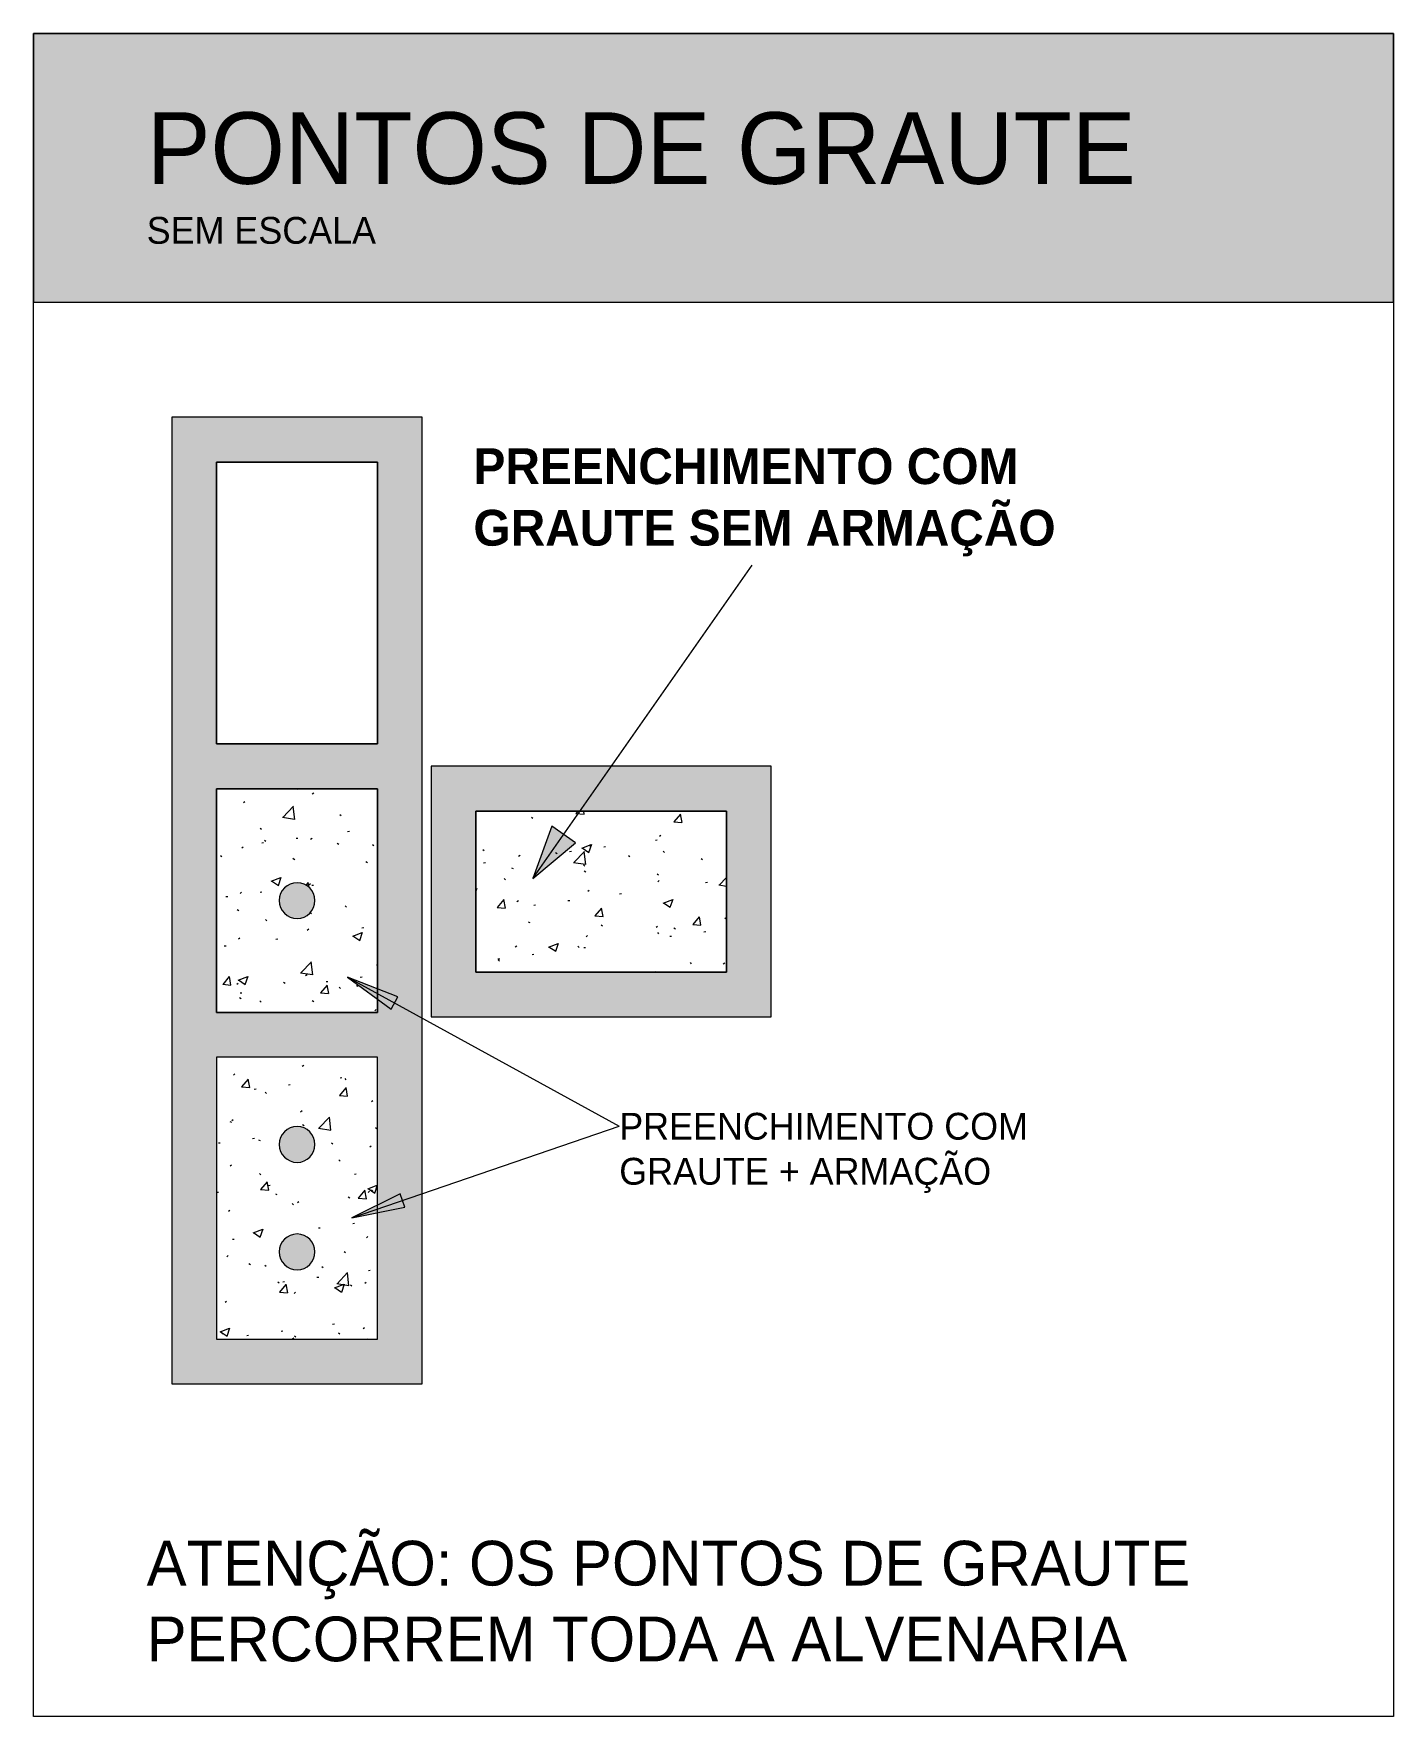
# Model space of a CAD drawing. Header units: centimetres. Extents: x 170 to 13828, y -2277 to 8860.
# Drawn here: x 4240.5 to 4316.5, y 141.1 to 235.1 of the extents above; entities that cross this region are included whole.
import ezdxf

# ---------------------------------------------------------------- set-up
doc = ezdxf.new("R2010")
doc.units = ezdxf.units.CM
for name, color, linetype, lineweight in [('A-DETL-GENF', 7, 'Continuous', 9), ('A-DETL-THIN', 7, 'Continuous', 9), ('G-ANNO-TEXT', 7, 'Continuous', 9)]:
    doc.layers.add(name, color=color, linetype=linetype, lineweight=lineweight)
for name, color, linetype, lineweight, true_color in [('A-DETL-GENF-1', 9, 'Continuous', 9, 0xc0c0c0), ('A-DETL-GENF-3', 1, 'Continuous', 9, 0xff0000), ('A-DETL-GENF-4', 3, 'Continuous', 9, 0x00ff00), ('A-DETL-GENF-5', 11, 'Continuous', 9, 0xff8080)]:
    doc.layers.add(name, color=color, linetype=linetype, lineweight=lineweight, true_color=true_color)
doc.styles.add('Bahnschrift_6', font='', dxfattribs={"height": 1.5})
doc.styles.add('Bahnschrift_7', font='', dxfattribs={"height": 2.5})
doc.styles.add('Bahnschrift_8', font='', dxfattribs={"height": 4})
doc.styles.add('Bahnschrift_B', font='', dxfattribs={"height": 2})
doc.styles.get('Bahnschrift_6').set_extended_font_data('Bahnschrift')
doc.styles.get('Bahnschrift_7').set_extended_font_data('Bahnschrift')
doc.styles.get('Bahnschrift_8').set_extended_font_data('Bahnschrift')
doc.styles.get('Bahnschrift_B').set_extended_font_data('Bahnschrift', bold=True)
pattern_1 = [(50, (4268.5495, 0), (5.46546, -0.47795), [0.5715, -6.287]), (355, (4268.5495, 0), (-1.05745, 5.73197), [0.4572, -5.029]), (100.451, (4269.005, -0.04), (4.40812, 5.25377), [0.4857, -5.343]), (46.184, (4268.5495, 1.524), (8.13195, -1.2613), [0.85725, -9.43]), (96.636, (4269.227, 1.419), (7.12193, 7.42275), [0.72855, -8.014]), (351.184, (4268.5495, 1.524), (7.12183, 7.4232), [0.6858, -7.544]), (21, (4269.3115, 1.143), (4.54848, -3.06773), [0.5715, -6.286]), (326, (4269.3115, 1.143), (1.85405, 5.52596), [0.4572, -5.029]), (71.451, (4269.6905, 0.8873), (6.40251, 2.45795), [0.4857, -5.343]), (37.5, (4268.5495, 0), (0.092908, 2.536775), [0.10058, -4.868, 0.10058, -5.005, -5.048]), (37.5, (4268.5495, 0), (0.092908, 2.536775), [-10.074, 0.10058, -4.948]), (7.5, (4268.5495, 0), (2.00487, 3.0054), [0.10058, -2.81, 0.10058, -4.753, -1.924]), (7.5, (4268.5495, 0), (2.00487, 3.0054), [-7.765, 0.10058, -1.823]), (327.5, (4266.8505, 0), (4.067897, -0.171545), [0.10058, -1.804, 0.10058, -5.843, -7.887]), (327.5, (4266.8505, 0), (4.067897, -0.171545), [-7.849, 0.10058, -7.786]), (317.5, (4266.0885, 0), (4.4441, 0.76309), [0.10058, -2.376, 0.10058, -3.847, -5.601]), (317.5, (4266.0885, 0), (4.4441, 0.76309), [-6.424, 0.10058, -5.5])]

msp = doc.modelspace()

# ---------------------------------------------------------------- hatches: boundary and pattern name
at = {"layer": 'A-DETL-GENF'}
h = msp.add_hatch(dxfattribs=at)
h.set_pattern_fill('FP_1', color=256, style=0, pattern_type=2)
h.set_pattern_definition(pattern_1)
h.paths.add_polyline_path([(4255.768, 180.42), (4259.768, 180.42), (4259.768, 192.92), (4250.768, 192.92), (4250.768, 180.42), (4255.527, 180.42)])
h.paths.add_polyline_path([(4279.268, 182.67), (4279.268, 191.67), (4265.268, 191.67), (4265.268, 182.67), (4278.54, 182.67)])
h.paths.add_polyline_path([(4255.268, 185.67), (4255.01, 185.704), (4254.768, 185.804), (4254.561, 185.963), (4254.402, 186.17), (4254.302, 186.411), (4254.268, 186.67), (4254.302, 186.929), (4254.402, 187.17), (4254.561, 187.377), (4254.768, 187.536), (4255.01, 187.636), (4255.268, 187.67), (4255.527, 187.636), (4255.768, 187.536), (4255.975, 187.377), (4256.134, 187.17), (4256.234, 186.929), (4256.268, 186.67), (4256.234, 186.411), (4256.134, 186.17), (4255.975, 185.963), (4255.768, 185.804), (4255.527, 185.704)])
h = msp.add_hatch(dxfattribs=at)
h.set_pattern_fill('FP_1', color=256, style=0, pattern_type=2)
h.set_pattern_definition(pattern_1)
h.paths.add_polyline_path([(4259.768, 162.17), (4259.768, 177.92), (4250.768, 177.92), (4250.768, 162.17)])
h.paths.add_polyline_path([(4255.268, 166.045), (4255.01, 166.079), (4254.768, 166.179), (4254.561, 166.338), (4254.402, 166.545), (4254.302, 166.786), (4254.268, 167.045), (4254.302, 167.304), (4254.402, 167.545), (4254.561, 167.752), (4254.768, 167.911), (4255.01, 168.011), (4255.268, 168.045), (4255.527, 168.011), (4255.768, 167.911), (4255.975, 167.752), (4256.137, 167.539), (4256.234, 167.304), (4256.268, 167.045), (4256.234, 166.786), (4256.134, 166.545), (4255.975, 166.338), (4255.768, 166.179), (4255.527, 166.079)])
h.paths.add_polyline_path([(4255.268, 172.045), (4255.01, 172.079), (4254.768, 172.179), (4254.561, 172.338), (4254.402, 172.545), (4254.302, 172.786), (4254.268, 173.045), (4254.302, 173.304), (4254.402, 173.545), (4254.561, 173.752), (4254.768, 173.911), (4255.01, 174.011), (4255.268, 174.045), (4255.527, 174.011), (4255.768, 173.911), (4255.975, 173.752), (4256.134, 173.545), (4256.234, 173.304), (4256.268, 173.045), (4256.234, 172.786), (4256.134, 172.545), (4255.975, 172.338), (4255.768, 172.179), (4255.527, 172.079)])
at = {"layer": 'A-DETL-GENF-1'}
msp.add_hatch(color=256, dxfattribs=at).paths.add_polyline_path([(4281.768, 220.099), (4316.544, 220.099), (4316.544, 235.099), (4240.544, 235.099), (4240.544, 220.099), (4279.268, 220.099)])
at = {"layer": 'A-DETL-GENF-3'}
for points in [[(4255.268, 185.67), (4255.527, 185.704), (4255.768, 185.804), (4255.975, 185.963), (4256.134, 186.17), (4256.234, 186.411), (4256.268, 186.67), (4256.234, 186.929), (4256.134, 187.17), (4255.975, 187.377), (4255.768, 187.536), (4255.527, 187.636), (4255.268, 187.67), (4255.01, 187.636), (4254.768, 187.536), (4254.561, 187.377), (4254.402, 187.17), (4254.302, 186.929), (4254.268, 186.67), (4254.302, 186.411), (4254.402, 186.17), (4254.561, 185.963), (4254.768, 185.804), (4255.01, 185.704)], [(4255.268, 172.045), (4255.527, 172.079), (4255.768, 172.179), (4255.975, 172.338), (4256.134, 172.545), (4256.234, 172.786), (4256.268, 173.045), (4256.234, 173.304), (4256.134, 173.545), (4255.975, 173.752), (4255.768, 173.911), (4255.527, 174.011), (4255.268, 174.045), (4255.01, 174.011), (4254.768, 173.911), (4254.561, 173.752), (4254.402, 173.545), (4254.302, 173.304), (4254.268, 173.045), (4254.302, 172.786), (4254.402, 172.545), (4254.561, 172.338), (4254.768, 172.179), (4255.01, 172.079)], [(4255.268, 166.045), (4255.527, 166.079), (4255.768, 166.179), (4255.975, 166.338), (4256.134, 166.545), (4256.234, 166.786), (4256.268, 167.045), (4256.234, 167.304), (4256.134, 167.545), (4255.975, 167.752), (4255.768, 167.911), (4255.527, 168.011), (4255.268, 168.045), (4255.01, 168.011), (4254.768, 167.911), (4254.561, 167.752), (4254.402, 167.545), (4254.302, 167.304), (4254.268, 167.045), (4254.302, 166.786), (4254.402, 166.545), (4254.561, 166.338), (4254.775, 166.176), (4255.01, 166.079)]]:
    msp.add_hatch(color=256, dxfattribs=at).paths.add_polyline_path(points)
at = {"layer": 'A-DETL-GENF-4'}
h = msp.add_hatch(color=256, dxfattribs=at)
h.paths.add_polyline_path([(4248.268, 159.67), (4262.268, 159.67), (4262.268, 213.67), (4248.268, 213.67), (4248.268, 162.17)])
h.paths.add_polyline_path([(4250.768, 162.17), (4250.768, 177.92), (4259.768, 177.92), (4259.768, 162.17)])
h.paths.add_polyline_path([(4259.768, 180.42), (4250.768, 180.42), (4250.768, 192.92), (4259.768, 192.92), (4259.768, 182.67)])
h.paths.add_polyline_path([(4252.576, 195.42), (4250.768, 195.42), (4250.768, 211.17), (4259.768, 211.17), (4259.768, 195.42), (4257.961, 195.42)])
at = {"layer": 'A-DETL-GENF-5'}
h = msp.add_hatch(color=256, dxfattribs=at)
h.paths.add_polyline_path([(4262.768, 180.17), (4281.768, 180.17), (4281.768, 194.17), (4262.768, 194.17), (4262.768, 180.42)])
h.paths.add_polyline_path([(4279.268, 182.67), (4265.268, 182.67), (4265.268, 191.67), (4279.268, 191.67), (4279.268, 188.101)])
at = {"layer": 'G-ANNO-TEXT'}
for points in [[(4268.446, 187.908), (4270.826, 189.903), (4269.509, 190.826)], [(4258.079, 182.397), (4260.519, 180.608), (4260.899, 181.3)], [(4258.326, 168.948), (4261.293, 169.546), (4261.037, 170.293)]]:
    msp.add_hatch(color=256, dxfattribs=at).paths.add_polyline_path(points)

# ---------------------------------------------------------------- linework, layer by layer
at = {"layer": 'A-DETL-THIN'}
for p, q in [((4316.544, 235.099), (4240.544, 235.099)), ((4240.544, 235.099), (4240.544, 220.099)), ((4240.544, 235.099), (4316.544, 235.099)), ((4240.544, 141.099), (4240.544, 235.099)), ((4316.544, 220.099), (4316.544, 235.099)), ((4316.544, 235.099), (4316.544, 141.099)), ((4240.544, 220.099), (4316.544, 220.099)), ((4240.544, 220.099), (4316.544, 220.099)), ((4262.268, 213.67), (4248.268, 213.67)), ((4248.268, 213.67), (4248.268, 159.67)), ((4248.268, 213.67), (4248.268, 159.67)), ((4262.268, 213.67), (4248.268, 213.67)), ((4262.268, 159.67), (4262.268, 213.67)), ((4262.268, 159.67), (4262.268, 213.67)), ((4250.768, 195.42), (4250.768, 211.17)), ((4250.768, 211.17), (4259.768, 211.17)), ((4250.768, 211.17), (4250.768, 195.42)), ((4259.768, 211.17), (4250.768, 211.17)), ((4259.768, 211.17), (4259.768, 195.42)), ((4259.768, 195.42), (4259.768, 211.17)), ((4259.768, 195.42), (4250.768, 195.42)), ((4250.768, 195.42), (4259.768, 195.42)), ((4262.768, 194.17), (4262.768, 180.17)), ((4281.768, 194.17), (4262.768, 194.17)), ((4281.768, 194.17), (4262.768, 194.17)), ((4262.768, 194.17), (4262.768, 180.17)), ((4281.768, 180.17), (4281.768, 194.17)), ((4281.768, 180.17), (4281.768, 194.17)), ((4250.768, 180.42), (4250.768, 192.92)), ((4250.768, 192.92), (4259.768, 192.92)), ((4250.768, 192.92), (4250.768, 180.42)), ((4259.768, 192.92), (4250.768, 192.92)), ((4259.768, 192.92), (4259.768, 180.42)), ((4259.768, 180.42), (4259.768, 192.92)), ((4265.268, 191.67), (4279.268, 191.67)), ((4265.268, 182.67), (4265.268, 191.67)), ((4279.268, 191.67), (4265.268, 191.67)), ((4265.268, 191.67), (4265.268, 182.67)), ((4279.268, 191.67), (4279.268, 182.67)), ((4279.268, 182.67), (4279.268, 191.67)), ((4279.268, 182.67), (4265.268, 182.67)), ((4265.268, 182.67), (4279.268, 182.67)), ((4259.768, 180.42), (4250.768, 180.42)), ((4250.768, 180.42), (4259.768, 180.42)), ((4262.768, 180.17), (4281.768, 180.17)), ((4262.768, 180.17), (4281.768, 180.17)), ((4259.768, 177.92), (4250.768, 177.92)), ((4250.768, 177.92), (4250.768, 162.17)), ((4259.768, 162.17), (4259.768, 177.92)), ((4250.768, 162.17), (4259.768, 162.17)), ((4248.268, 159.67), (4262.268, 159.67)), ((4248.268, 159.67), (4262.268, 159.67)), ((4316.544, 141.099), (4240.544, 141.099))]:
    msp.add_line(p, q, dxfattribs=at)
for centre, start, end in [((4255.268, 186.67), 0, 180), ((4255.268, 186.67), 180, 0), ((4255.268, 173.045), 0, 180), ((4255.268, 173.045), 180, 0), ((4255.268, 167.045), 0, 180), ((4255.268, 167.045), 180, 0)]:
    msp.add_arc(centre, 1, start, end, dxfattribs=at)
at = {"layer": 'G-ANNO-TEXT'}
for p, q in [((4268.446, 187.908), (4280.707, 205.401)), ((4269.509, 190.826), (4268.446, 187.908)), ((4270.826, 189.903), (4269.509, 190.826)), ((4268.446, 187.908), (4270.826, 189.903)), ((4258.079, 182.397), (4260.519, 180.608)), ((4260.899, 181.3), (4258.079, 182.397)), ((4258.079, 182.397), (4273.275, 174.063)), ((4260.519, 180.608), (4260.899, 181.3)), ((4258.326, 168.948), (4273.275, 174.063)), ((4261.037, 170.293), (4258.326, 168.948)), ((4261.293, 169.546), (4261.037, 170.293)), ((4258.326, 168.948), (4261.293, 169.546))]:
    msp.add_line(p, q, dxfattribs=at)

# ---------------------------------------------------------------- texts
at = {"layer": 'G-ANNO-TEXT', "attachment_point": 1}
for s, insert, char_height, width, style in [('PONTOS DE GRAUTE', (4246.862, 230.708), 4, 62.69196, 'Bahnschrift_8'), ('SEM ESCALA', (4246.862, 224.861), 1.5, 15.3924, 'Bahnschrift_6'), ('PREENCHIMENTO COM ', (4265.127, 211.937), 2, 36.63712, 'Bahnschrift_B'), ('GRAUTE SEM ARMAÇÃO', (4265.127, 208.497), 2, 37.67931, 'Bahnschrift_B'), ('PREENCHIMENTO COM ', (4273.275, 174.813), 1.5, 27.09704, 'Bahnschrift_6'), ('GRAUTE + ARMAÇÃO', (4273.275, 172.299), 1.5, 24.29113, 'Bahnschrift_6'), ('ATENÇÃO: OS PONTOS DE GRAUTE', (4246.862, 150.906), 2.5, 66.13922, 'Bahnschrift_7'), ('PERCORREM TODA A ALVENARIA', (4246.862, 146.673), 2.5, 63.89449, 'Bahnschrift_7')]:
    msp.add_mtext(s, dxfattribs=dict(at, insert=insert, char_height=char_height, width=width, style=style))

doc.saveas('drawing.dxf')
